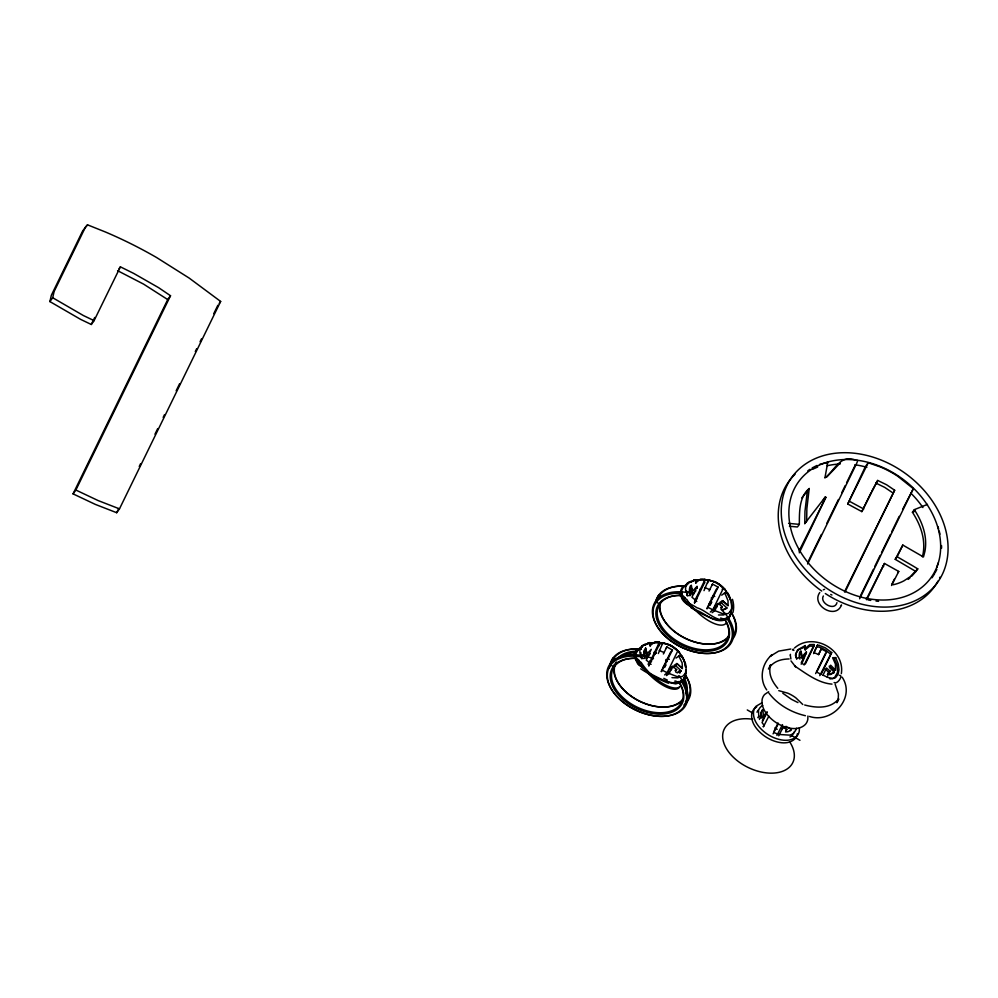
<?xml version="1.0" encoding="UTF-8"?>
<svg xmlns="http://www.w3.org/2000/svg" width="998" height="998" viewBox="0 0 998 998"><rect width="100%" height="100%" fill="white"/><g stroke="black" fill="none" stroke-linecap="round" stroke-linejoin="round"><path stroke-width="1.5" d="M685.688 670.269C685.925 674.96 684.354 682.283 678.266 681.671M730.748 611.824L731.035 613.333L729.363 617.076A13.785 7.797 82.2 0 1 728.939 617.662A14.097 8.034 81.5 0 1 728.478 618.161C717.899 624.673 706.559 610.127 696.978 607.794C691.127 603.703 679.214 600.172 680.711 591.115A13.323 8.595 -21.6 0 1 682.669 586.787M796.728 659.279L795.418 655.075L797.327 650.334A11.04 7.335 -18.4 0 1 797.814 649.76L805.249 645.569L805.224 649.86L809.727 646.105L813.931 646.217L805.398 663.895M761.112 712.16L761 716.327M760.476 718.123L761.412 716.826C760.551 710.351 763.67 705.499 763.133 716.315L761.873 718.049M805.249 645.569L805.224 649.86M643.56 645.307L649.985 642.724L650.01 645.718L654.788 642.038L659.429 642.288L649.611 662.61L648.987 665.803M696.866 588.121L696.966 586.462L697.053 588.184M803.615 656.335L806.222 653.416C807.519 648.338 802.529 663.72 801.332 663.857L801.169 664.194M689.917 592.213C693.884 579.85 686.874 587.385 690.466 595.469L687.298 595.656L686.487 590.766M836.948 602.667C834.802 611.462 819.271 603.042 823.35 595.968M841.351 673.625C845.131 649.286 812.859 631.746 794.483 648.026M686.225 670.107L685.576 663.77L682.096 655.973L678.802 656.06L676.02 658.069M799.286 552.817L825.87 497.316L825.334 496.954L804.762 523.601L804.974 511.25L807.332 491.128L809.216 488.521L806.871 508.656L806.658 521.006L804.762 523.601M634.928 654.763L634.716 656.023M731.285 612.173L731.26 612.398A14.084 8.084 82.3 0 1 731.01 613.308A13.785 7.797 82.7 0 1 730.748 614.157A13.448 7.51 83.2 0 1 729.276 617.176M790.329 655.062L790.428 654.351M819.558 464.432L827.766 462.286L824.909 477.967C834.715 470.47 840.279 453.94 855.523 460.09M659.216 642.126L658.817 645.481M704.887 579.239L704.351 583.082L694.67 602.917L695.294 599.723L705.124 579.426L700.471 579.139L695.681 582.832L695.656 579.826L689.244 582.42M813.744 646.068L814.031 644.471L809.802 644.608L805.186 648.475M648.737 665.816L649.336 662.61L646.267 660.14L651.282 649.349L646.741 654.164L646.754 657.557L650.234 653.665M694.421 602.929L695.02 599.723L691.951 597.241L697.153 586.525M680.586 591.989L680.611 591.839A14.022 9.019 -20.9 0 1 680.723 591.115M658.318 653.54L662.697 643.074L664.992 643.436A32.435 32.348 -24.8 0 1 672.677 647.016L677.742 650.995L667.151 672.702L664.643 674.91M704.002 590.641L708.38 580.187L710.663 580.537A32.435 32.348 -24.8 0 1 718.36 584.129L723.413 588.109L712.834 609.815L710.327 612.024M813.919 652.729L817.374 645.232L819.321 645.419M922.414 556.784L923.038 553.965A60.94 47.205 36 0 0 923.749 545.307C923.612 533.406 918.834 522.104 912.434 512.248L914.33 509.654L927.479 504.389M795.93 654.376L795.73 656.983M120.396 266.84L94.086 320.645L91.292 324.487L80.564 319.348L49.9 301.583L51.347 295.271L82.747 230.8L87.525 224.837L105.314 231.948A372.741 288.746 36 0 1 156.611 257.534L189.208 278.105L220.645 301.446L119.473 508.868L116.691 512.71L95.334 504.402L73.066 493.873L167.726 299.575L170.521 295.732L158.607 287.661L133.67 273.402L120.396 266.84L118.999 268.761M49.9 301.583L52.694 297.741L54.142 291.428L85.529 226.958L87.525 224.837M674.012 665.454L676.918 663.545L682.358 668.51L682.17 662.872L678.802 656.06M719.695 602.555L722.602 600.659L728.029 605.624L728.041 600.784L725.621 594.92L724.473 593.161L721.704 595.17M680.574 592.026L680.511 592.251M790.304 655.224L790.903 658.954M830.236 667.275L833.991 670.619L835.451 670.045L835.426 664.032L832.619 657.719L835.7 657.607L838.295 664.032L839.006 669.708L837.996 674.486L835.563 677.53M819.77 592.5C810.638 605.237 835.85 620.245 841.489 604.95L841.339 605.449M936.76 567.613L938.145 563.022M662.447 644.384L662.909 642.849M707.644 583.019L708.592 579.963M813.595 653.628L817.599 645.007M770.568 665.067L769.969 667.3L770.581 664.893C767.986 673.837 772.103 681.584 777.791 688.308M845.069 591.964L894.657 490.243L886.586 484.766L877.679 480.45L861.835 511.612L847.739 503.99L865.416 466.577L868.223 462.76L880.548 467.014A81.325 62.999 36 0 1 897.689 476.208L913.332 488.696L859.64 598.775M847.739 503.99L868.223 462.76M658.83 645.519L650.284 663.159M814.256 644.633L804.176 664.942L801.294 662.597L806.484 651.968M794.495 731.759L791.726 735.788A13.96 10.816 36 0 1 789.942 736.948M799.835 653.678L799.585 657.944M73.066 493.873L75.86 490.03L170.521 295.732M661.15 671.504L670.407 652.542L672.452 650.035L666.839 646.941L666.115 648.351M661.524 671.617L672.452 650.035M706.834 608.618L716.077 589.643L718.123 587.136L712.522 584.042L711.799 585.464M707.195 608.718L718.123 587.136M773.063 733.867L777.953 724.448M844.52 591.802L894.657 490.243M815.615 673.6L825.521 653.266M816.638 672.34L826.706 651.806L821.342 648.887L820.506 650.509M91.292 324.487L94.71 317.476M116.691 512.71L118.737 508.506M139.246 466.453L140.606 463.658M154.964 434.217L157.696 428.616M163.173 417.401L164.533 414.607M176.159 390.779L179.578 383.768M195.296 351.533L196.668 348.726M200.074 341.728L201.446 338.921M213.747 313.696L217.851 305.288M616.639 661.986L613.995 666.889L610.04 664.668L612.934 658.144L615.841 659.154M661.212 601.382L659.503 604.027L655.661 601.594L658.568 595.307L660.202 595.507M663.358 653.989L666.839 646.941M667.038 674.386L668.785 670.806M709.042 591.09L712.522 584.042M666.464 675.571L669.159 673.5L672.64 666.352L676.656 669.571C672.827 673.55 679.763 672.951 681.235 670.881L675.796 665.853L672.889 667.749M675.796 665.853L676.918 663.545L682.358 668.51M713.308 610.302L715.628 605.537L718.323 603.466L722.34 606.684C718.51 610.651 725.446 610.052 726.918 607.982L721.479 602.967L720.02 603.915M712.148 612.685L714.83 610.601L718.323 603.466M721.479 602.967L722.602 600.659L728.029 605.624M798.974 551.183L825.87 497.316M807.744 562.435L821.379 534.479M826.831 523.301L838.407 499.536M841.825 492.55L845.231 485.564M846.591 482.77L854.775 466.004M807.594 564.02L856.658 463.396L857.556 461.101L857.008 460.203M770.344 665.304L768.435 669.047M861.835 511.612L871.104 492.588M762.36 720.656L766.327 713.158M766.975 712.485L762.06 722.577L764.131 725.384L768.859 716.14M774.099 731.085L778.053 722.976M776.918 735.426L782.494 724.623M818.684 654.226L821.342 648.887M778.677 735.8L783.106 727.367L786.786 729.426L785.551 731.946L787.497 731.784A11.053 8.558 36 0 0 789.668 730.86L791.377 729.413L787.385 727.08M818.485 654.713L820.418 650.758M819.77 675.646L831.571 652.53M821.017 674.536L831.746 652.704M860.463 595.806L873.375 569.334M874.735 566.54L880.174 555.399M881.533 552.605L890.366 534.491M891.725 531.709L899.21 516.378M902.604 509.417L913.332 488.696M822.926 675.259L826.531 668.036L830.186 671.192L827.604 674.735L830.66 674.473L834.328 672.403L829.513 667.5L830.635 665.192L835.451 670.045M827.442 674.548L828.664 672.028L830.186 671.192M866.252 599.499L884.453 563.458L898.736 571.442L891.563 585.514M866.775 599.686L884.453 563.458M895.231 559.342L897.127 556.747L912.646 565.766L917.773 568.885L915.89 571.48L895.231 559.342L902.816 545.07L923.474 556.971L924.921 551.37A60.94 47.205 36 0 0 925.645 542.7C925.508 530.799 920.717 519.496 914.33 509.654M897.127 556.747L902.816 545.07M891.863 584.267L894.358 579.152M838.632 699.299L836.96 702.729L838.258 698.937L838.432 693.997L835.151 684.254M871.778 491.228L877.679 480.45M684.453 677.916L684.104 678.578M935.176 572.615L936.835 569.421M731.122 610.227L728.814 613.059A12.575 8.084 70.4 0 1 727.604 613.695L722.614 613.645L714.83 610.601M801.806 497.865L807.332 491.128M932.032 577.767L934.627 573.675M219.248 303.367L220.645 301.446M826.818 463.583L827.766 462.286M809.216 488.521C798.961 496.967 799.423 512.348 799.336 524.374L797.439 526.981L789.43 526.258M825.334 496.954L823.45 499.561L823.986 499.911M762.06 710.85L763.008 709.553M757.819 717.624L758.767 716.327L758.492 710.526A13.061 10.117 36 0 1 762.746 705.524M766.19 713.071L765.391 714.456M763.183 726.681L764.131 725.384M763.395 726.694L764.343 725.396M782.158 728.665L783.106 727.367M785.102 727.592L786.05 726.295M897.788 572.74L898.736 571.442M785.838 730.736L786.786 729.426M790.428 730.711L791.377 729.413M729.363 617.076L728.465 618.149M838.445 699.149L837.784 699.997L838.644 698.924C830.486 708.967 816.414 708.118 804.7 705M917.773 568.885L910.064 576.807L903.976 580.811A57.909 44.848 36 0 1 893.21 584.753L892.511 584.217M915.89 571.48L911.773 576.133M769.62 667.126C774.598 660.863 781.609 659.129 789.131 658.942M792.524 650.047L793.111 649.361M806.297 651.919L801.868 656.859L801.881 658.281M763.133 716.315L767.138 711.761M691.701 588.645L692.437 594.658L695.905 590.766M683.393 586.125L684.029 586.674M793.223 649.236L793.872 650.447M692.437 594.658L692.425 591.265L696.966 586.462M826.718 477.056L839.942 463.209M682.657 681.172C682.233 681.796 687.298 673.413 685.95 670.082M722.939 609.84L726.918 607.982M677.255 672.727L681.235 670.881M834.253 672.477L827.604 674.735M679.65 682.096L675.696 683.892L669.421 682.557M728.266 618.348L724.96 619.558A38.997 24.439 26 0 1 726.881 622.952A39.159 24.538 26 0 1 705.149 651.295A39.159 24.538 26 0 1 657.657 621.904A39.159 24.538 26 0 1 682.495 595.494M725.708 613.496L725.035 614.107A13.149 8.483 70.5 0 1 723.463 614.968L718.46 614.968M669.159 673.5L676.943 676.544L680.025 676.382M722.165 589.207L723.413 588.109M908.168 579.401L910.001 577.805M669.945 668.423L672.64 666.352M681.322 595.694C680.586 601.707 691.539 607.32 697.078 610.427C705.636 613.97 714.219 622.764 723.999 620.232M807.794 470.844L809.952 469.31M756.734 706.784L754.263 708.755A16.367 12.675 36 0 0 751.731 713.944C750.671 722.789 757.145 730.486 763.757 735.501A31.674 24.538 36 0 0 771.741 740.104C778.939 743.148 788.732 744.82 794.907 738.832A16.367 12.675 36 0 0 797.427 733.642M801.656 657.507C801.606 645.207 797.714 654.264 799.897 659.092M723.238 619.247L722.078 619.87M677.555 682.133L675.983 682.906L674.174 682.32M644.783 658.368L643.835 651.133L645.619 648.051L646.018 651.544L644.271 654.626L644.783 658.368L641.614 658.543L640.803 653.653A12.163 8.92 -8.9 0 1 640.966 652.729M687.273 583.231L690.653 581.372M641.602 646.13L644.97 644.271M687.335 583.256L690.279 581.634M641.652 646.155L644.596 644.521M835.438 677.617L832.631 678.44L828.178 677.48M835.7 657.607L834.191 658.518L836.835 664.618L837.609 671.292A10.828 6.974 74.2 0 1 837.31 672.889L834.465 677.729A13.149 8.471 70.5 0 1 832.893 678.59L829.899 678.914M800.483 648.837L805.336 646.904M720.781 607.545L722.34 606.684M675.097 670.444L676.656 669.571M812.21 467.9L817.013 465.455M768.647 691.726L764.643 694.471A16.367 12.675 36 0 0 762.11 699.66C761.037 708.505 767.512 716.19 774.124 721.217A31.674 24.538 36 0 0 782.12 725.82C789.306 728.864 799.111 730.536 805.274 724.536A16.367 12.675 36 0 0 807.806 719.358L807.931 716.028M681.921 681.734L677.555 683.019M812.671 469.21L817.661 467.039M823.313 589.793L824.585 589.331M912.434 512.248L915.066 511.201M761.861 702.854L756.11 706.21A16.367 12.675 36 0 0 753.577 711.399C752.517 720.244 758.991 727.929 765.603 732.956A31.674 24.538 36 0 0 773.587 737.559C780.785 740.603 790.591 742.275 796.753 736.275A16.367 12.675 36 0 0 799.286 731.085L799.398 727.767M693.41 580.374L695.356 579.801M647.727 643.261L649.673 642.687M693.71 580.2L695.618 579.676M648.026 643.099L649.935 642.562M681.597 681.846L679.276 682.445A38.997 24.439 26 0 1 681.197 685.851A39.159 24.538 26 0 1 660.601 714.181A39.159 24.538 26 0 1 612.797 686.624A39.159 24.538 26 0 1 633.381 658.293L635.239 658.306A39.196 24.563 26 0 1 636.013 658.331A38.149 23.902 26 0 0 614.057 685.963A38.149 23.902 26 0 0 662.697 712.672A38.149 23.902 26 0 0 678.727 681.734M839.318 675.359C843.797 674.598 837.609 684.865 834.116 682.545M832.008 684.117C818.123 683.081 805.96 673.4 794.595 665.965L795.568 666.801L791.002 660.913M724.91 619.558L724.96 619.558A39.159 24.538 26 0 0 724.623 619.047M720.818 620.207L714.368 619.147M796.554 658.069L799.835 657.732M674.698 683.156L668.685 682.033M687.048 584.504A10.878 7.535 -13.6 0 0 685.638 587.198L685.551 589.818A9.718 6.774 -5.2 0 0 686.025 591.028L686.786 592.151L690.279 592.039M641.365 647.39A10.878 7.535 -13.6 0 0 639.955 650.085L639.868 652.704A9.718 6.774 -5.2 0 0 640.342 653.915L641.103 655.037L644.596 654.925M790.84 649.024L778.677 651.12L770.444 656.123L772.053 654.676C761.886 663.121 758.742 678.964 766.726 689.93M724.473 593.161L727.767 593.086L729.251 595.731L731.559 602.118L731.908 607.221A9.818 6.325 74.3 0 1 731.172 610.277M679.064 595.394L681.035 595.669M637.198 651.17L636.861 651.17A39.159 24.538 26 0 0 617.014 659.154M679.451 676.931L681.921 676.582A12.575 8.084 70.4 0 0 683.131 675.933L685.439 673.114A9.818 6.325 74.3 0 0 686.325 670.157M644.533 652.854L646.854 652.991M723.949 618.772C732.17 618.76 732.357 607.882 731.047 601.894M703.889 582.682L704.8 582.745M658.206 645.581L659.129 645.644M799.336 524.374L788.595 523.364M876.007 601.07L878.577 601.32M809.503 716.464C831.983 723.874 855.985 697.876 842.175 677.193M778.764 690.653L787.796 693.186A31.674 24.538 36 0 1 795.793 697.789L802.791 704.501M868.11 599.923L870.78 600.397M761.412 716.826L758.767 716.327M722.315 618.535L720.606 618.049M676.644 681.422L674.922 680.948M805.423 715.716C791.214 712.447 777.716 704.688 768.809 693.011M671.966 677.642L677.779 677.867A13.149 8.483 70.5 0 0 679.326 676.943M779.625 734.503L789.643 735.127A13.96 10.816 36 0 0 793.622 733.181L796.379 729.164A12.101 9.369 36 0 0 796.616 728.228M817.088 646.642L818.959 647.141A27.245 27.196 -57.3 0 1 825.845 650.322L830.348 653.94M819.42 645.444L825.309 647.827L831.559 652.517M777.854 734.116L774.011 732.557M818.585 654.513L813.956 652.617M863.719 509.005L849.635 501.395M709.765 589.681L704.962 587.572M664.094 652.567L659.279 650.471M119.473 508.868L98.116 500.559L75.86 490.03M882.556 566.066L883.679 566.465M828.165 677.467L827.267 677.118M830.723 594.434L831.933 595.008M827.155 677.068L823.088 675.197M94.086 320.645L83.358 315.518L52.694 297.741M875.782 483.044L884.69 487.373L892.761 492.837M797.951 702.58L791.476 699.336L782.794 693.223M712.834 609.815L708.218 607.47M667.151 672.702L662.547 670.357M117.602 270.683L143.575 284.118L167.726 299.575M821.167 674.411L816.801 672.141M747.277 709.94L752.679 713.046M791.851 735.626L799.959 740.304M825.072 669.159L828.664 672.028M715.628 605.537L717.275 606.684M646.517 670.506L637.872 664.157L635.277 658.93A15.182 9.381 -23.3 0 1 635.377 657.445M692.6 607.77L684.99 602.118L682.208 597.116M646.916 670.668L639.306 665.005L636.524 660.015M670.232 668.598L671.592 669.583M686.088 599.212L684.553 597.902M640.404 662.098L638.87 660.801M639.568 663.42L638.009 662.098M829.126 666.177L833.991 670.619M724.623 588.895L728.303 594.284L730.648 600.21M678.939 651.781L683.755 659.566M683.243 596.554L681.834 594.384M637.56 659.441L636.163 657.27M724.523 588.882L729.875 598.401M669.733 644.908A28.605 27.932 13.7 0 1 678.827 651.881L683.605 659.69M636.699 660.713L634.753 656.148M678.665 671.217L679.9 673.188M678.715 682.195L679.226 682.457A39.196 24.563 26 0 0 678.964 681.946M692.425 591.265L691.302 585.165M646.741 654.164L645.619 648.051M684.229 660.801L684.965 663.109M684.079 660.95L684.79 663.333M801.868 656.859L800.995 651.008M730.087 599.074L730.374 600.097M937.945 526.645L938.607 528.903M646.754 657.557L646.018 651.544M690.142 594.321L690.466 595.469M685.139 663.77L685.738 667.051M939.268 531.148L939.966 534.167M680.411 593.274L680.923 595.419M685.102 664.718L685.489 667.101M686.786 592.151L687.298 595.656M641.103 655.037L641.614 658.543M759.353 718.098L759.528 719.433M695.656 579.826L695.893 583.281M649.985 642.724L650.209 646.168M827.18 465.767A81.774 63.348 36 0 1 840.141 463.995M854.762 464.731A81.774 63.348 36 0 1 866.863 467.289M910.937 493.262A81.774 63.348 36 0 1 922.925 507.558M938.008 581.048A89.832 69.586 36 0 1 825.321 593.536M821.691 591.053A89.832 69.586 36 0 1 795.082 474.2M939.916 577.206A89.832 69.586 36 0 1 939.567 577.992M941.526 545.557A73.615 57.023 36 0 1 941.576 548.151M789.58 741.689A38.149 23.902 26 0 1 772.539 773.138A38.149 23.902 26 0 1 724.074 743.735A38.149 23.902 26 0 1 752.617 719.259M774.984 727.829A38.149 23.902 26 0 1 777.217 729.326M756.983 712.21A13.061 10.117 36 0 1 758.318 710.077M668.934 682.233A24.551 4.254 27.8 0 1 645.12 670.431M668.498 683.256A25.661 3.755 27.7 0 1 640.741 668.822M667.425 680.137A26.447 5.551 32.6 0 1 663.782 678.328M658.43 643.872A25.661 25.524 -31.6 0 1 660.377 644.022M636.325 652.555A14.808 8.845 -27.2 0 1 642.275 646.829M635.601 658.318A14.583 9.132 -14.4 0 1 634.691 652.492M644.858 644.995A24.825 21.345 -14.1 0 1 647.914 643.785M649.873 643.448A29.017 27.981 -9.1 0 1 668.336 644.633M668.473 644.309A28.019 27.345 13.8 0 1 678.727 651.869M677.717 683.393A24.201 12.537 58.7 0 1 676.07 683.268M679.501 687.223A28.643 11.215 43.8 0 1 661.961 684.678A28.643 11.215 43.8 0 1 640.579 663.658M638.558 661.936A24.513 13.236 6 0 1 637.186 660.601M635.888 657.383A13.423 8.258 -25.1 0 1 641.864 646.367M645.219 644.733A24.189 20.783 -13 0 1 648.201 643.61M650.122 643.336A29.254 28.194 -7.8 0 1 669.571 645.219M678.415 682.033A23.54 12.375 58.4 0 1 676.794 681.896M680.449 686.088A28.954 11.502 43.7 0 1 662.522 683.368A28.954 11.502 43.7 0 1 641.065 662.248M639.394 660.639A23.852 13.036 6.3 0 1 638.046 659.341M680.723 680.561A42.215 26.447 26 0 1 662.859 716.339A42.215 26.447 26 0 1 608.73 683.318A42.215 26.447 26 0 1 642.076 656.983M664.032 665.441A42.215 26.447 26 0 1 665.379 666.277M669.359 669.059A42.215 26.447 26 0 1 670.656 670.057M685.065 674.71A42.215 26.447 26 0 1 685.352 701.968M611.786 662.398A42.215 26.447 26 0 1 640.03 649.137M654.663 652.268A42.215 26.447 26 0 1 656.422 652.904M667.512 658.318A42.215 26.447 26 0 1 668.86 659.154M684.678 674.024A43.226 27.083 26 0 1 683.892 705M609.516 667.974A43.226 27.083 26 0 1 641.427 649.311M654.476 652.343A43.226 27.083 26 0 1 656.26 653.004M667.575 658.53A43.226 27.083 26 0 1 668.959 659.391M685.726 675.471A13.585 7.735 81.5 0 1 682.844 681.185M678.865 675.883A43.226 27.083 26 0 1 663.333 716.352A43.226 27.083 26 0 1 607.034 678.241A43.226 27.083 26 0 1 653.49 658.705M664.793 664.231A43.226 27.083 26 0 1 666.177 665.092M670.257 667.936A43.226 27.083 26 0 1 671.579 668.959M683.056 698.812A38.149 23.902 26 0 1 637.448 700.184A38.149 23.902 26 0 1 616.053 662.684M620.556 657.433A38.149 23.902 26 0 1 634.94 652.68M683.343 679.264A38.149 23.902 26 0 1 685.626 692.986M649.823 660.963A39.196 24.563 26 0 1 651.544 661.549M663.134 667.138A39.196 24.563 26 0 1 663.907 667.625M683.156 699.96A39.159 24.538 26 0 1 638.333 700.484A39.159 24.538 26 0 1 614.356 664.281M644.259 651.694A39.159 24.538 26 0 1 647.49 652.28M654.164 654.139A39.159 24.538 26 0 1 655.025 654.439M665.816 659.541A39.159 24.538 26 0 1 667.375 660.501M679.488 670.918A39.159 24.538 26 0 1 680.287 671.879M686.2 695.045A39.159 24.538 26 0 0 684.665 678.727A38.997 24.439 26 0 0 684.129 677.654M634.84 654.738A13.485 8.807 -21 0 1 637.51 648.95M647.952 664.107A35.491 9.331 19 0 1 648.663 664.294M650.409 664.132A34.119 16.492 24.5 0 1 651.095 664.356M663.82 666.003A33.845 20.883 26.1 0 1 665.229 666.926M644.147 653.029A13.136 11.203 -29.5 0 1 644.508 653.016M654.089 652.23A34.119 25.624 28 0 1 655.823 652.729M665.541 660.925A33.845 21.519 25.9 0 1 666.801 661.724M641.477 647.44A11.29 7.922 -12.2 0 1 643.685 645.407M726.407 617.662A42.215 26.447 26 0 1 710.239 653.341A42.215 26.447 26 0 1 655.574 623.276A42.215 26.447 26 0 1 682.233 593.361M709.715 602.543A42.215 26.447 26 0 1 711.063 603.391M715.042 606.16A42.215 26.447 26 0 1 716.339 607.171M696.367 598.363A39.159 24.538 26 0 1 697.228 598.675M708.805 604.252A39.159 24.538 26 0 1 710.339 605.225M714.019 607.857A39.159 24.538 26 0 1 714.718 608.406M725.022 619.721A16.105 8.907 79.5 0 1 724.024 620.344M731.846 613.62A42.215 26.447 26 0 1 733.355 636.075M658.443 597.241A42.215 26.447 26 0 1 685.713 586.238M713.196 595.419A42.215 26.447 26 0 1 714.543 596.268M730.361 611.125A43.226 27.083 26 0 1 733.118 638.446M655.499 602.343A43.226 27.083 26 0 1 685.239 586.238M713.258 595.631A43.226 27.083 26 0 1 714.643 596.505M721.067 609.379A43.226 27.083 26 0 1 713.695 653.054A43.226 27.083 26 0 1 653.74 619.359A43.226 27.083 26 0 1 693.71 593.997M710.476 601.332A43.226 27.083 26 0 1 711.861 602.193M715.94 605.038A43.226 27.083 26 0 1 717.263 606.073M730.461 614.968A13.099 7.236 83.8 0 1 729.713 616.49M725.384 620.457A38.149 23.902 26 0 1 706.996 649.848A38.149 23.902 26 0 1 659.416 622.378A38.149 23.902 26 0 1 682.071 595.457M696.093 601.233A34.119 16.492 24.5 0 1 696.779 601.47M709.503 603.104A33.845 20.883 26.1 0 1 710.913 604.027M732.457 599.311A20.783 17.777 78.6 0 1 732.931 612.61M684.491 586.337A16.629 10.791 -23.6 0 1 687.822 583.768M699.773 589.331A34.119 25.624 28 0 1 700.646 589.581M711.212 598.039A33.845 21.519 25.9 0 1 712.472 598.837M728.839 637.073A39.159 24.538 26 0 1 685.252 638.209A39.159 24.538 26 0 1 659.628 603.104M712.285 597.128A39.159 24.538 26 0 1 713.059 597.615M714.605 619.346A24.551 4.254 27.8 0 1 690.803 607.545M681.572 594.496A13.423 8.258 -25.1 0 1 687.547 583.481M690.89 581.846A24.189 20.783 -13 0 1 693.884 580.711M695.806 580.449A29.254 28.194 -7.8 0 1 715.254 582.333M715.416 582.021A28.605 27.932 13.7 0 1 724.511 588.982M724.099 619.147A23.54 12.375 58.4 0 1 722.477 618.997M726.132 623.201A28.954 11.502 43.7 0 1 708.193 620.469A28.954 11.502 43.7 0 1 686.749 599.361M685.077 597.74A23.852 13.036 6.3 0 1 683.717 596.442M728.727 635.913A38.149 23.902 26 0 1 684.69 638.109A38.149 23.902 26 0 1 660.851 601.831M690.529 582.108A24.825 21.345 -14.1 0 1 693.598 580.886M695.556 580.562A29.017 27.981 -9.1 0 1 714.019 581.747M714.156 581.422A28.019 27.345 13.8 0 1 724.411 588.97M687.16 584.541A11.29 7.922 -12.2 0 1 689.369 582.508M834.216 669.384A8.97 6.125 67.6 0 1 833.954 670.594M795.805 654.376A12.163 8.92 -8.9 0 1 800.221 648.613M683.393 586.125L682.807 586.812A14.034 9.157 -21 0 1 683.368 586.113M798.999 549.349A81.774 63.348 36 0 0 930.485 578.416A81.774 63.348 36 0 0 864.792 461.55A81.774 63.348 36 0 0 798.999 549.349M792.412 551.407A89.845 69.598 36 0 0 936.885 583.343A89.845 69.598 36 0 0 864.717 454.938A89.845 69.598 36 0 0 792.412 551.407"/></g></svg>
